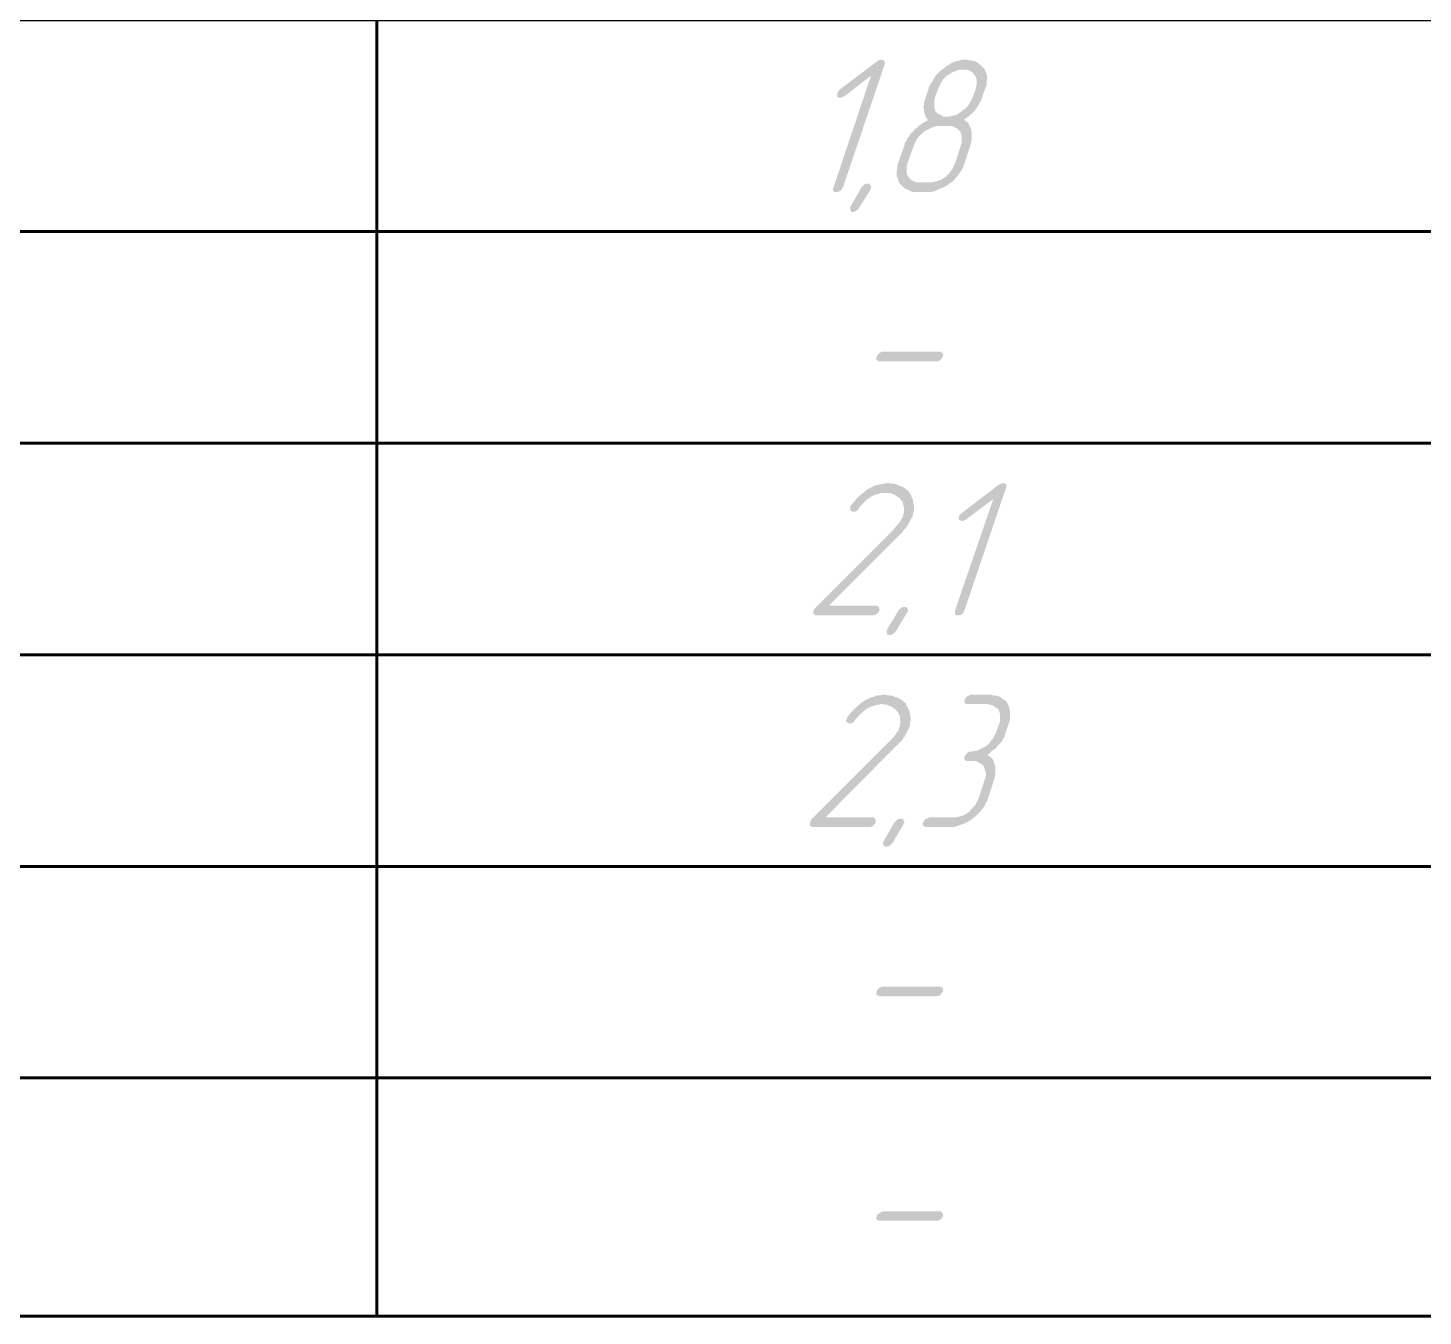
# Model space of a CAD drawing. Extents: x 260 to 1101, y 70 to 664.
# Drawn here: x 432.9 to 485.6, y 198.8 to 247.5 of the extents above; entities that cross this region are included whole.
import ezdxf

# ---------------------------------------------------------------- set-up
doc = ezdxf.new("R2010")
doc.units = 0
doc.header["$MEASUREMENT"] = 0
doc.layers.add('PDF _Геометрия', color=7, linetype='CONTINUOUS')
doc.layers.add('PDF _Сплошная заливка', color=7, linetype='CONTINUOUS')

msp = doc.modelspace()

# ---------------------------------------------------------------- hatches: boundary and pattern name
at = {"layer": 'PDF _Сплошная заливка', "transparency": 33554559}
for points in [[(465.204, 246.262), (465.255, 246.262), (465.281, 246.237), (465.281, 246.211), (465.281, 246.186), (465.306, 246.16), (465.281, 246.084), (463.706, 241.436), (463.706, 241.436), (463.68, 241.411), (463.655, 241.36), (463.604, 241.309), (463.604, 241.309), (463.553, 241.309), (463.528, 241.284), (463.452, 241.284), (463.452, 241.284), (463.426, 241.284), (463.401, 241.284), (463.35, 241.309), (463.35, 241.309), (463.35, 241.36), (463.325, 241.385), (463.35, 241.411), (463.35, 241.436), (464.773, 245.678), (463.756, 244.89), (463.731, 244.89), (463.706, 244.865), (463.68, 244.84), (463.629, 244.84), (463.604, 244.84), (463.579, 244.84), (463.528, 244.865), (463.502, 244.89), (463.502, 244.916), (463.502, 244.941), (463.502, 244.967), (463.502, 245.018), (463.502, 245.043), (463.502, 245.043), (463.553, 245.094), (463.579, 245.145), (465.027, 246.237), (465.027, 246.237), (465.077, 246.262), (465.103, 246.262), (465.154, 246.288), (465.179, 246.288)], [(464.696, 241.589), (464.722, 241.563), (464.747, 241.563), (464.747, 241.538), (464.773, 241.512), (464.773, 241.461), (464.773, 241.436), (464.773, 241.436), (464.747, 241.36), (464.315, 240.674), (464.29, 240.623), (464.239, 240.598), (464.214, 240.572), (464.214, 240.572), (464.163, 240.547), (464.137, 240.522), (464.112, 240.522), (464.112, 240.522), (464.061, 240.522), (464.01, 240.547), (464.01, 240.572), (464.01, 240.598), (463.985, 240.623), (463.985, 240.649), (463.985, 240.699), (463.985, 240.699), (464.01, 240.75), (464.417, 241.461), (464.468, 241.512), (464.493, 241.538), (464.518, 241.563), (464.518, 241.563), (464.569, 241.589), (464.595, 241.589), (464.646, 241.589), (464.646, 241.589)], [(467.415, 235.239), (467.44, 235.213), (467.465, 235.188), (467.491, 235.188), (467.491, 235.162), (467.491, 235.111), (467.491, 235.061), (467.491, 235.061), (467.465, 235.035), (467.44, 234.985), (467.389, 234.934), (467.389, 234.934), (467.364, 234.908), (467.313, 234.883), (467.262, 234.883), (465.103, 234.883), (465.052, 234.883), (465.027, 234.908), (465.001, 234.934), (464.976, 234.934), (464.976, 234.959), (464.976, 235.01), (465.001, 235.061), (465.001, 235.086), (465.001, 235.086), (465.027, 235.137), (465.077, 235.162), (465.077, 235.188), (465.128, 235.213), (465.179, 235.239), (465.23, 235.239), (467.389, 235.239)], [(465.509, 230.26), (465.56, 230.26), (465.611, 230.26), (465.713, 230.235), (465.84, 230.184), (465.967, 230.133), (466.119, 230.031), (466.17, 229.981), (466.221, 229.93), (466.221, 229.905), (466.246, 229.905), (466.246, 229.879), (466.271, 229.854), (466.297, 229.778), (466.348, 229.676), (466.373, 229.549), (466.399, 229.397), (466.399, 229.32), (466.399, 229.244), (466.373, 229.142), (466.348, 229.041), (466.348, 229.041), (466.348, 229.016), (466.322, 228.99), (466.297, 228.939), (466.271, 228.889), (466.246, 228.838), (466.17, 228.711), (466.17, 228.685), (466.144, 228.66), (466.119, 228.635), (466.094, 228.584), (466.043, 228.533), (465.992, 228.482), (465.941, 228.406), (465.865, 228.33), (463.172, 225.637), (464.976, 225.637), (465.001, 225.637), (465.052, 225.612), (465.077, 225.587), (465.077, 225.561), (465.077, 225.536), (465.103, 225.51), (465.077, 225.46), (465.077, 225.46), (465.077, 225.409), (465.052, 225.383), (465.001, 225.332), (464.976, 225.332), (464.95, 225.307), (464.9, 225.282), (464.849, 225.282), (462.715, 225.282), (462.664, 225.282), (462.639, 225.307), (462.613, 225.332), (462.588, 225.332), (462.588, 225.358), (462.588, 225.409), (462.588, 225.46), (462.613, 225.46), (462.613, 225.485), (462.664, 225.561), (465.636, 228.533), (465.738, 228.66), (465.84, 228.787), (465.865, 228.787), (465.865, 228.812), (465.865, 228.838), (465.89, 228.863), (465.941, 228.939), (465.992, 229.041), (465.992, 229.066), (465.992, 229.066), (465.992, 229.117), (466.017, 229.168), (466.017, 229.269), (466.017, 229.346), (465.992, 229.447), (465.967, 229.574), (465.916, 229.625), (465.89, 229.65), (465.89, 229.676), (465.865, 229.676), (465.865, 229.701), (465.84, 229.727), (465.738, 229.778), (465.662, 229.854), (465.636, 229.854), (465.636, 229.854), (465.586, 229.854), (465.56, 229.879), (465.509, 229.905), (465.459, 229.905), (465.331, 229.905), (465.281, 229.905), (465.23, 229.905), (465.154, 229.905), (465.077, 229.879), (465.001, 229.854), (464.9, 229.828), (464.798, 229.778), (464.798, 229.778), (464.773, 229.752), (464.722, 229.727), (464.646, 229.676), (464.569, 229.6), (464.493, 229.523), (464.392, 229.422), (464.315, 229.32), (464.29, 229.295), (464.29, 229.269), (464.265, 229.244), (464.214, 229.219), (464.214, 229.219), (464.188, 229.193), (464.163, 229.193), (464.112, 229.193), (464.087, 229.193), (464.061, 229.193), (464.036, 229.219), (463.985, 229.244), (463.985, 229.244), (463.985, 229.269), (463.985, 229.32), (463.985, 229.371), (464.01, 229.422), (464.01, 229.447), (464.036, 229.447), (464.036, 229.473), (464.061, 229.498), (464.137, 229.574), (464.214, 229.676), (464.315, 229.778), (464.442, 229.879), (464.569, 229.981), (464.696, 230.082), (464.722, 230.082), (464.722, 230.082), (464.773, 230.108), (464.823, 230.133), (464.925, 230.184), (465.027, 230.209), (465.154, 230.235), (465.281, 230.26), (465.433, 230.286), (465.484, 230.286)], [(469.803, 230.26), (469.854, 230.26), (469.879, 230.235), (469.879, 230.209), (469.904, 230.184), (469.904, 230.159), (469.879, 230.108), (468.304, 225.46), (468.304, 225.434), (468.278, 225.409), (468.253, 225.358), (468.202, 225.307), (468.202, 225.307), (468.177, 225.307), (468.126, 225.282), (468.075, 225.282), (468.05, 225.282), (468.05, 225.282), (467.999, 225.282), (467.948, 225.307), (467.948, 225.332), (467.948, 225.358), (467.948, 225.383), (467.948, 225.409), (467.948, 225.46), (469.396, 229.676), (468.355, 228.889), (468.355, 228.889), (468.304, 228.863), (468.278, 228.863), (468.228, 228.838), (468.202, 228.838), (468.177, 228.863), (468.151, 228.863), (468.101, 228.889), (468.101, 228.914), (468.101, 228.939), (468.101, 228.965), (468.101, 229.016), (468.101, 229.041), (468.126, 229.066), (468.151, 229.092), (468.202, 229.142), (469.625, 230.235), (469.65, 230.235), (469.676, 230.26), (469.726, 230.26), (469.777, 230.286), (469.777, 230.286)], [(466.068, 225.587), (466.119, 225.587), (466.119, 225.561), (466.144, 225.536), (466.17, 225.51), (466.17, 225.46), (466.17, 225.434), (466.17, 225.434), (466.119, 225.358), (465.713, 224.672), (465.662, 224.621), (465.636, 224.596), (465.611, 224.57), (465.586, 224.57), (465.56, 224.545), (465.535, 224.545), (465.509, 224.52), (465.484, 224.52), (465.459, 224.545), (465.408, 224.545), (465.382, 224.57), (465.382, 224.596), (465.382, 224.621), (465.357, 224.672), (465.382, 224.698), (465.382, 224.698), (465.382, 224.748), (465.814, 225.46), (465.84, 225.51), (465.89, 225.536), (465.916, 225.561), (465.916, 225.561), (465.967, 225.587), (465.992, 225.587), (466.017, 225.587), (466.043, 225.587)], [(465.382, 222.259), (465.408, 222.259), (465.459, 222.259), (465.586, 222.234), (465.713, 222.183), (465.84, 222.132), (465.967, 222.056), (466.043, 221.98), (466.094, 221.929), (466.094, 221.929), (466.094, 221.903), (466.119, 221.878), (466.119, 221.853), (466.17, 221.777), (466.221, 221.675), (466.246, 221.548), (466.271, 221.396), (466.271, 221.319), (466.246, 221.243), (466.246, 221.141), (466.221, 221.04), (466.221, 221.04), (466.195, 221.015), (466.195, 220.989), (466.17, 220.938), (466.144, 220.888), (466.119, 220.837), (466.043, 220.71), (466.043, 220.684), (466.017, 220.684), (465.992, 220.633), (465.967, 220.583), (465.916, 220.532), (465.865, 220.481), (465.789, 220.405), (465.713, 220.329), (463.045, 217.636), (464.849, 217.636), (464.874, 217.636), (464.9, 217.611), (464.925, 217.586), (464.95, 217.56), (464.95, 217.535), (464.95, 217.509), (464.95, 217.459), (464.95, 217.459), (464.925, 217.408), (464.9, 217.382), (464.874, 217.331), (464.849, 217.331), (464.823, 217.306), (464.773, 217.281), (464.722, 217.281), (462.562, 217.281), (462.537, 217.281), (462.512, 217.306), (462.461, 217.331), (462.461, 217.331), (462.461, 217.357), (462.461, 217.408), (462.461, 217.459), (462.461, 217.459), (462.486, 217.484), (462.512, 217.56), (465.484, 220.532), (465.611, 220.659), (465.713, 220.786), (465.713, 220.786), (465.713, 220.811), (465.738, 220.837), (465.763, 220.862), (465.814, 220.938), (465.84, 221.04), (465.84, 221.065), (465.865, 221.065), (465.865, 221.116), (465.865, 221.167), (465.89, 221.269), (465.865, 221.345), (465.865, 221.472), (465.814, 221.573), (465.789, 221.624), (465.763, 221.65), (465.738, 221.675), (465.738, 221.675), (465.713, 221.7), (465.687, 221.726), (465.611, 221.777), (465.509, 221.853), (465.509, 221.853), (465.484, 221.853), (465.459, 221.853), (465.408, 221.878), (465.382, 221.903), (465.306, 221.903), (465.179, 221.929), (465.128, 221.929), (465.103, 221.903), (465.027, 221.903), (464.95, 221.878), (464.874, 221.853), (464.773, 221.827), (464.671, 221.777), (464.671, 221.777), (464.62, 221.751), (464.595, 221.726), (464.518, 221.675), (464.442, 221.599), (464.341, 221.522), (464.265, 221.421), (464.163, 221.319), (464.163, 221.294), (464.137, 221.269), (464.112, 221.243), (464.087, 221.218), (464.087, 221.218), (464.061, 221.192), (464.01, 221.192), (463.985, 221.192), (463.96, 221.192), (463.934, 221.192), (463.883, 221.218), (463.858, 221.243), (463.858, 221.243), (463.833, 221.269), (463.833, 221.319), (463.858, 221.37), (463.883, 221.421), (463.883, 221.446), (463.883, 221.446), (463.909, 221.472), (463.934, 221.497), (463.985, 221.573), (464.087, 221.675), (464.188, 221.777), (464.29, 221.878), (464.417, 221.98), (464.569, 222.081), (464.569, 222.081), (464.595, 222.081), (464.62, 222.107), (464.696, 222.132), (464.798, 222.183), (464.9, 222.208), (465.027, 222.259), (465.154, 222.259), (465.281, 222.285), (465.331, 222.285)], [(469.345, 222.259), (469.422, 222.259), (469.523, 222.234), (469.625, 222.208), (469.726, 222.132), (469.854, 222.056), (469.93, 221.954), (469.93, 221.954), (469.955, 221.903), (469.981, 221.853), (470.006, 221.751), (470.031, 221.65), (470.031, 221.522), (470.031, 221.37), (470.006, 221.269), (469.981, 221.192), (469.854, 220.837), (469.828, 220.735), (469.803, 220.659), (469.752, 220.583), (469.752, 220.583), (469.752, 220.557), (469.726, 220.532), (469.676, 220.456), (469.599, 220.38), (469.599, 220.38), (469.574, 220.354), (469.523, 220.303), (469.498, 220.252), (469.422, 220.202), (469.345, 220.151), (469.269, 220.075), (469.168, 219.999), (469.193, 219.999), (469.218, 219.973), (469.244, 219.948), (469.295, 219.922), (469.345, 219.871), (469.396, 219.795), (469.422, 219.719), (469.447, 219.618), (469.447, 219.618), (469.472, 219.567), (469.472, 219.516), (469.472, 219.465), (469.472, 219.363), (469.472, 219.287), (469.447, 219.16), (469.422, 219.059), (469.193, 218.348), (469.193, 218.322), (469.193, 218.322), (469.168, 218.297), (469.168, 218.271), (469.117, 218.195), (469.066, 218.068), (468.99, 217.967), (468.888, 217.84), (468.761, 217.712), (468.609, 217.586), (468.609, 217.586), (468.609, 217.56), (468.583, 217.56), (468.533, 217.535), (468.507, 217.509), (468.456, 217.484), (468.355, 217.433), (468.228, 217.382), (468.075, 217.331), (467.923, 217.281), (467.745, 217.281), (466.83, 217.281), (466.805, 217.281), (466.78, 217.306), (466.754, 217.331), (466.729, 217.331), (466.729, 217.357), (466.729, 217.408), (466.754, 217.459), (466.754, 217.459), (466.754, 217.484), (466.78, 217.509), (466.83, 217.56), (466.83, 217.586), (466.881, 217.586), (466.932, 217.611), (466.983, 217.636), (467.923, 217.636), (467.999, 217.636), (468.075, 217.662), (468.151, 217.687), (468.253, 217.712), (468.355, 217.763), (468.456, 217.84), (468.482, 217.84), (468.507, 217.865), (468.533, 217.916), (468.609, 217.992), (468.66, 218.043), (468.736, 218.144), (468.786, 218.246), (468.837, 218.348), (469.066, 219.059), (469.066, 219.084), (469.091, 219.11), (469.091, 219.16), (469.117, 219.237), (469.117, 219.313), (469.091, 219.389), (469.066, 219.49), (469.041, 219.567), (469.041, 219.567), (469.015, 219.592), (468.99, 219.618), (468.939, 219.668), (468.863, 219.694), (468.812, 219.745), (468.71, 219.77), (468.609, 219.77), (468.405, 219.77), (468.38, 219.77), (468.355, 219.795), (468.304, 219.821), (468.304, 219.821), (468.304, 219.846), (468.304, 219.897), (468.304, 219.948), (468.304, 219.948), (468.329, 219.973), (468.355, 220.024), (468.38, 220.049), (468.405, 220.075), (468.431, 220.1), (468.482, 220.126), (468.533, 220.126), (468.609, 220.126), (468.66, 220.151), (468.736, 220.151), (468.812, 220.176), (468.914, 220.227), (469.015, 220.278), (469.117, 220.329), (469.142, 220.354), (469.168, 220.38), (469.218, 220.405), (469.269, 220.481), (469.32, 220.557), (469.396, 220.633), (469.447, 220.735), (469.498, 220.837), (469.625, 221.192), (469.625, 221.218), (469.65, 221.243), (469.65, 221.294), (469.65, 221.37), (469.65, 221.446), (469.65, 221.548), (469.625, 221.624), (469.599, 221.7), (469.574, 221.726), (469.574, 221.726), (469.523, 221.777), (469.472, 221.802), (469.422, 221.853), (469.345, 221.878), (469.269, 221.903), (469.142, 221.929), (468.431, 221.929), (468.405, 221.929), (468.355, 221.929), (468.329, 221.954), (468.329, 221.98), (468.304, 222.005), (468.304, 222.056), (468.329, 222.107), (468.329, 222.107), (468.329, 222.132), (468.355, 222.158), (468.405, 222.208), (468.405, 222.208), (468.456, 222.234), (468.507, 222.259), (468.558, 222.285), (469.32, 222.285)], [(465.941, 217.586), (465.967, 217.586), (465.992, 217.56), (465.992, 217.535), (466.017, 217.509), (466.043, 217.459), (466.017, 217.433), (466.017, 217.433), (465.992, 217.357), (465.586, 216.671), (465.535, 216.62), (465.509, 216.595), (465.459, 216.57), (465.459, 216.57), (465.433, 216.544), (465.382, 216.544), (465.357, 216.519), (465.357, 216.519), (465.306, 216.544), (465.281, 216.544), (465.255, 216.57), (465.255, 216.595), (465.23, 216.62), (465.23, 216.671), (465.23, 216.697), (465.23, 216.697), (465.255, 216.747), (465.662, 217.459), (465.713, 217.509), (465.738, 217.535), (465.763, 217.56), (465.789, 217.56), (465.814, 217.586), (465.865, 217.586), (465.89, 217.586), (465.89, 217.586)], [(467.415, 211.236), (467.44, 211.236), (467.465, 211.185), (467.491, 211.185), (467.491, 211.159), (467.491, 211.109), (467.491, 211.058), (467.491, 211.058), (467.465, 211.032), (467.44, 210.981), (467.389, 210.931), (467.389, 210.931), (467.364, 210.905), (467.313, 210.905), (467.262, 210.88), (465.103, 210.88), (465.052, 210.905), (465.027, 210.905), (465.001, 210.931), (464.976, 210.931), (464.976, 210.981), (464.976, 211.007), (465.001, 211.058), (465.001, 211.083), (465.001, 211.109), (465.027, 211.134), (465.077, 211.185), (465.077, 211.185), (465.128, 211.21), (465.179, 211.236), (465.23, 211.236), (467.389, 211.236)], [(467.415, 202.752), (467.44, 202.727), (467.465, 202.676), (467.491, 202.676), (467.491, 202.65), (467.491, 202.625), (467.491, 202.574), (467.491, 202.549), (467.465, 202.523), (467.44, 202.472), (467.389, 202.447), (467.389, 202.422), (467.364, 202.422), (467.313, 202.396), (467.262, 202.396), (465.103, 202.396), (465.052, 202.396), (465.027, 202.422), (465.001, 202.422), (464.976, 202.447), (464.976, 202.472), (464.976, 202.523), (465.001, 202.574), (465.001, 202.574), (465.001, 202.6), (465.027, 202.625), (465.077, 202.676), (465.077, 202.676), (465.128, 202.701), (465.179, 202.727), (465.23, 202.752), (467.389, 202.752)]]:
    msp.add_hatch(color=256, dxfattribs=at).paths.add_polyline_path(points)
h = msp.add_hatch(color=256, dxfattribs=at)
h.paths.add_polyline_path([(468.253, 245.907), (468.202, 245.907), (468.151, 245.907), (468.075, 245.907), (467.999, 245.856), (467.897, 245.83), (467.796, 245.779), (467.694, 245.703), (467.669, 245.703), (467.643, 245.678), (467.592, 245.627), (467.542, 245.576), (467.465, 245.5), (467.415, 245.398), (467.364, 245.297), (467.313, 245.195), (467.186, 244.84), (467.186, 244.814), (467.161, 244.789), (467.161, 244.738), (467.161, 244.662), (467.161, 244.586), (467.161, 244.509), (467.186, 244.408), (467.211, 244.332), (467.237, 244.332), (467.237, 244.306), (467.288, 244.256), (467.313, 244.23), (467.389, 244.205), (467.465, 244.154), (467.542, 244.128), (467.643, 244.128), (467.694, 244.128), (467.745, 244.128), (467.821, 244.154), (467.923, 244.179), (468.024, 244.205), (468.101, 244.256), (468.202, 244.332), (468.228, 244.332), (468.253, 244.382), (468.304, 244.408), (468.38, 244.484), (468.431, 244.535), (468.507, 244.637), (468.558, 244.738), (468.609, 244.84), (468.736, 245.195), (468.736, 245.221), (468.736, 245.246), (468.761, 245.297), (468.761, 245.373), (468.761, 245.449), (468.761, 245.551), (468.736, 245.627), (468.685, 245.703), (468.685, 245.703), (468.66, 245.729), (468.634, 245.779), (468.583, 245.805), (468.533, 245.856), (468.456, 245.881), (468.355, 245.907)], flags=0)
h.paths.add_polyline_path([(467.694, 243.773), (467.288, 243.773), (467.237, 243.773), (467.161, 243.748), (467.084, 243.722), (466.983, 243.671), (466.881, 243.62), (466.78, 243.57), (466.754, 243.544), (466.729, 243.519), (466.678, 243.468), (466.627, 243.417), (466.551, 243.341), (466.5, 243.265), (466.449, 243.163), (466.399, 243.062), (466.144, 242.35), (466.144, 242.325), (466.144, 242.3), (466.119, 242.249), (466.119, 242.173), (466.119, 242.097), (466.119, 242.02), (466.144, 241.919), (466.195, 241.842), (466.195, 241.842), (466.221, 241.817), (466.246, 241.766), (466.297, 241.741), (466.373, 241.69), (466.449, 241.665), (466.526, 241.639), (466.627, 241.639), (467.034, 241.639), (467.11, 241.639), (467.161, 241.665), (467.262, 241.69), (467.364, 241.716), (467.465, 241.766), (467.567, 241.842), (467.567, 241.842), (467.618, 241.868), (467.643, 241.919), (467.72, 241.969), (467.77, 242.046), (467.847, 242.147), (467.897, 242.249), (467.948, 242.35), (468.177, 243.062), (468.177, 243.087), (468.202, 243.112), (468.202, 243.163), (468.202, 243.239), (468.202, 243.316), (468.202, 243.392), (468.177, 243.468), (468.151, 243.57), (468.151, 243.57), (468.126, 243.595), (468.075, 243.62), (468.05, 243.671), (467.974, 243.697), (467.897, 243.748), (467.821, 243.773)], flags=0)
h.paths.add_polyline_path([(468.456, 246.262), (468.533, 246.262), (468.634, 246.237), (468.736, 246.211), (468.837, 246.135), (468.939, 246.059), (469.041, 245.957), (469.041, 245.957), (469.066, 245.932), (469.066, 245.907), (469.091, 245.856), (469.117, 245.805), (469.142, 245.754), (469.142, 245.678), (469.168, 245.627), (469.142, 245.424), (469.142, 245.322), (469.091, 245.195), (468.964, 244.84), (468.964, 244.84), (468.939, 244.789), (468.939, 244.738), (468.888, 244.687), (468.863, 244.611), (468.812, 244.535), (468.71, 244.382), (468.71, 244.382), (468.685, 244.332), (468.634, 244.306), (468.609, 244.256), (468.533, 244.205), (468.456, 244.128), (468.38, 244.078), (468.278, 244.001), (468.304, 244.001), (468.329, 243.976), (468.355, 243.951), (468.405, 243.925), (468.456, 243.875), (468.482, 243.798), (468.533, 243.722), (468.558, 243.62), (468.558, 243.595), (468.583, 243.57), (468.583, 243.519), (468.583, 243.468), (468.583, 243.367), (468.583, 243.265), (468.558, 243.163), (468.533, 243.062), (468.304, 242.35), (468.304, 242.325), (468.278, 242.325), (468.278, 242.3), (468.278, 242.274), (468.228, 242.173), (468.177, 242.071), (468.101, 241.969), (467.999, 241.842), (467.872, 241.69), (467.72, 241.589), (467.72, 241.589), (467.72, 241.563), (467.694, 241.563), (467.643, 241.538), (467.618, 241.512), (467.567, 241.487), (467.465, 241.436), (467.338, 241.385), (467.186, 241.309), (467.034, 241.284), (466.856, 241.284), (466.475, 241.284), (466.449, 241.284), (466.373, 241.284), (466.271, 241.309), (466.17, 241.36), (466.068, 241.411), (465.967, 241.487), (465.865, 241.589), (465.865, 241.589), (465.84, 241.639), (465.814, 241.69), (465.789, 241.792), (465.738, 241.893), (465.738, 242.02), (465.763, 242.173), (465.763, 242.249), (465.789, 242.35), (466.043, 243.062), (466.043, 243.087), (466.043, 243.112), (466.068, 243.163), (466.119, 243.214), (466.144, 243.316), (466.221, 243.392), (466.271, 243.493), (466.373, 243.57), (466.373, 243.595), (466.399, 243.62), (466.449, 243.671), (466.526, 243.722), (466.602, 243.798), (466.703, 243.875), (466.805, 243.925), (466.932, 244.001), (466.932, 244.001), (466.907, 244.027), (466.881, 244.052), (466.856, 244.103), (466.83, 244.154), (466.805, 244.23), (466.78, 244.306), (466.78, 244.382), (466.78, 244.382), (466.78, 244.408), (466.754, 244.459), (466.754, 244.509), (466.78, 244.586), (466.78, 244.662), (466.805, 244.763), (466.83, 244.84), (466.957, 245.195), (466.957, 245.221), (466.957, 245.221), (466.957, 245.246), (466.983, 245.271), (467.008, 245.348), (467.084, 245.449), (467.161, 245.576), (467.237, 245.703), (467.364, 245.83), (467.516, 245.957), (467.516, 245.957), (467.567, 245.983), (467.592, 246.008), (467.643, 246.059), (467.72, 246.084), (467.77, 246.135), (467.948, 246.211), (468.151, 246.262), (468.278, 246.288), (468.431, 246.288)], flags=0)

# ---------------------------------------------------------------- linework, layer by layer
at = {"layer": 'PDF _Геометрия', "lineweight": 60}
for points in [[(446.096, 198.789), (446.096, 207.789), (446.096, 215.789), (446.096, 223.788), (446.096, 231.788), (446.096, 239.788), (446.096, 247.789), (446.096, 255.789), (446.096, 263.789), (446.096, 271.789), (446.096, 279.789), (446.096, 287.788), (446.096, 302.789)], [(545.708, 287.788), (370.082, 287.788), (370.082, 279.789), (545.708, 279.789), (370.082, 279.789), (370.082, 271.789), (545.708, 271.789), (370.082, 271.789), (370.082, 263.789), (545.708, 263.789), (370.082, 263.789), (370.082, 255.789), (545.708, 255.789), (370.082, 255.789), (370.082, 247.789), (545.708, 247.789), (370.082, 247.789), (370.082, 239.788), (545.708, 239.788)], [(545.708, 231.788), (370.082, 231.788), (370.082, 239.788), (545.708, 239.788)], [(545.708, 231.788), (370.082, 231.788), (370.082, 223.788), (545.708, 223.788)], [(545.708, 198.789), (370.082, 198.789), (370.082, 207.789), (370.082, 215.789), (545.708, 215.789), (370.082, 215.789), (370.082, 223.788), (545.708, 223.788)], [(545.708, 207.789), (370.082, 207.789), (545.708, 207.789)]]:
    msp.add_lwpolyline(points, dxfattribs=at)

doc.saveas('drawing.dxf')
